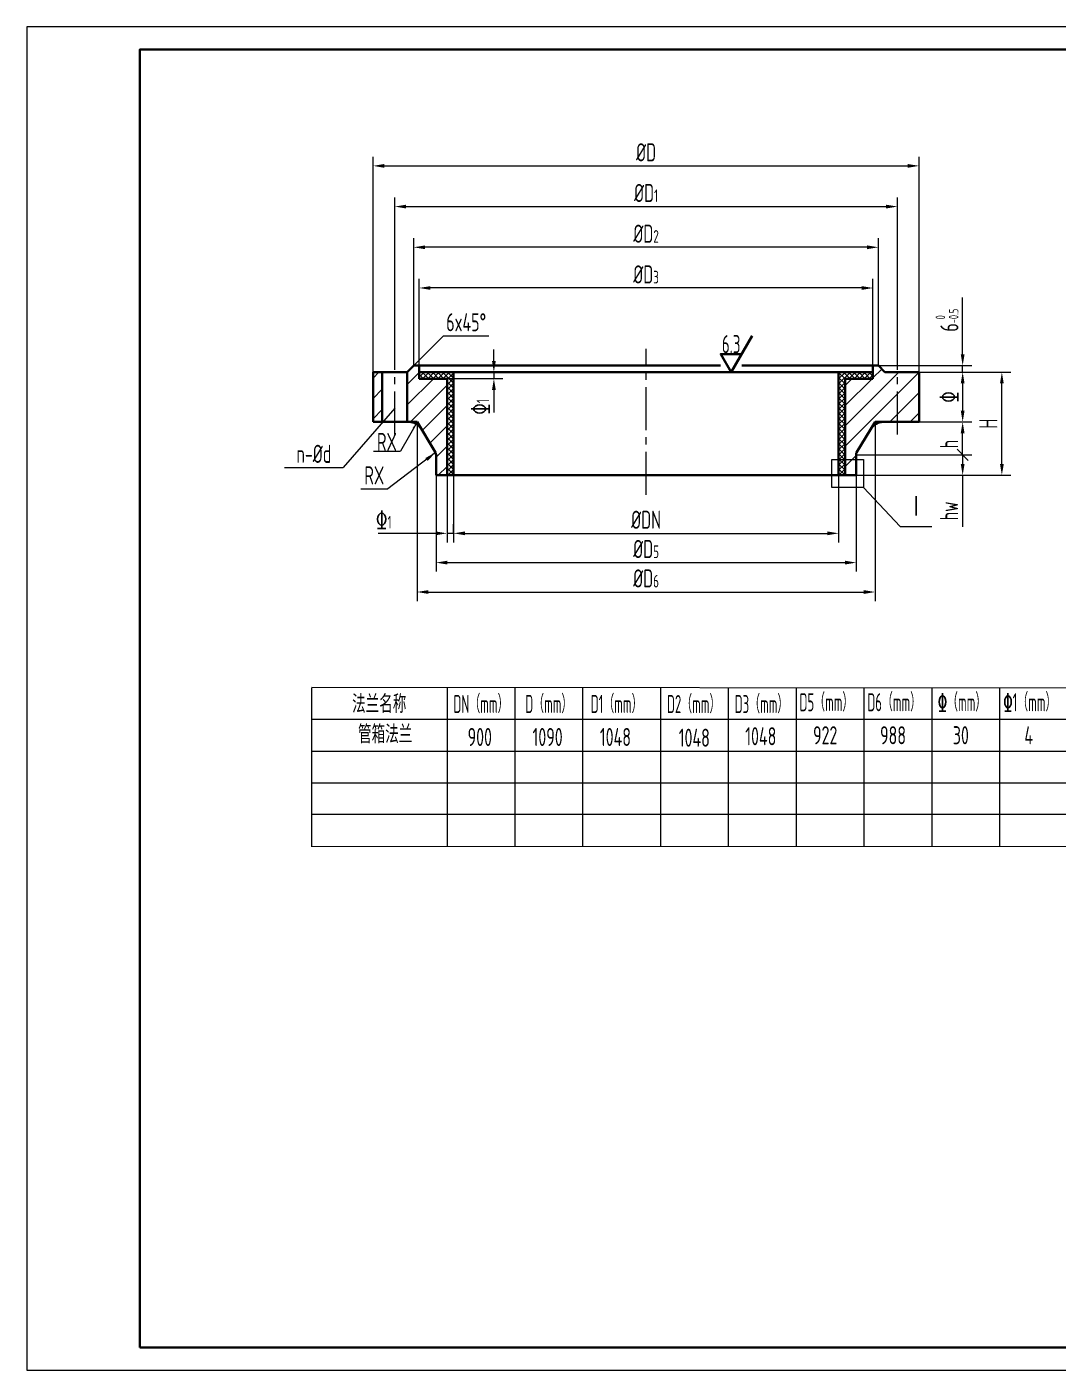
# Model space of a CAD drawing. Header units: millimetres. Extents: x 2286 to 2706, y 1359 to 1656.
# Drawn here: x 2285.6 to 2513.6, y 1359.2 to 1656.2 of the extents above; entities that cross this region are included whole.
import ezdxf
from ezdxf.enums import TextEntityAlignment as Align

# ---------------------------------------------------------------- set-up
doc = ezdxf.new("R2010")
doc.units = ezdxf.units.MM
doc.linetypes.add('CENTER2', pattern=[28.575, 19.05, -3.175, 3.175, -3.175])
doc.linetypes.add('PHANTOM2', pattern=[31.75, 15.875, -3.175, 3.175, -3.175, 3.175, -3.175])
for name, color, linetype, lineweight in [('1粗实线', 7, 'Continuous', 30), ('2细实线', 3, 'Continuous', 18), ('3中心线', 1, 'CENTER2', 18), ('5双点划线', 2, 'PHANTOM2', 20), ('6剖面线', 6, 'Continuous', 20), ('7文本', 2, 'Continuous', 18), ('8标注', 3, 'Continuous', 18), ('9图表', 4, 'Continuous', 18)]:
    doc.layers.add(name, color=color, linetype=linetype, lineweight=lineweight)
doc.styles.add('lanpec', font='bpec_e.shx', dxfattribs={"width": 0.75, "bigfont": 'hztxt.shx'})
doc.styles.add('lanpec-dim', font='bpec_e.shx', dxfattribs={"width": 0.75})
doc.dimstyles.new('lanpec', dxfattribs={"dimtxt": 4, "dimasz": 2.5, "dimexe": 2, "dimexo": 0, "dimgap": 1, "dimtad": 1, "dimrnd": 0.01, "dimdsep": 46, "dimtxsty": 'lanpec', "dimcen": 0, "dimclrd": 256, "dimclre": 256, "dimclrt": 256, "dimadec": 1, "dimazin": 2, "dimtfac": 1, "dimtmove": 0, "dimatfit": 3, "dimfxl": 1, "dimtfill": 1, "dimlwd": -1, "dimlwe": -1, "dimarcsym": 1})
pattern_1 = [(45, (1520.6266, 1443.2155), (-0.561266, 0.561266), []), (135, (1520.6266, 1443.2155), (-0.561266, -0.561266), [])]

# ---------------------------------------------------------------- blocks, each defined once
blk = doc.blocks.new('A3-零部件图-LANPEC-AUTOPRINT')
at = {"layer": '1粗实线'}
blk.add_lwpolyline([(-395, 5), (-5, 5), (-5, 292), (-395, 292)], close=True, dxfattribs=at)
at = {"layer": '9图表'}
blk.add_lwpolyline([(-420, 0), (0, 0), (0, 297), (-420, 297)], close=True, dxfattribs=at)
blk = doc.blocks.new('*D12')
at = {"layer": '8标注', "transparency": 16777216}
for p, q in [((2482.88, 1579.81), (2503.18, 1579.81)), ((2501.18, 1559.51), (2501.18, 1577.31)), ((2468.96, 1557.01), (2503.18, 1557.01))]:
    blk.add_line(p, q, dxfattribs=at)
for points in [[(2500.76, 1577.31), (2501.6, 1577.31), (2501.18, 1579.81)], [(2500.76, 1559.51), (2501.6, 1559.51), (2501.18, 1557.01)]]:
    blk.add_solid(points, dxfattribs=at)
at = {"layer": 'Defpoints', "color": 0, "transparency": 16777216}
for p in [(2482.88, 1579.81), (2501.18, 1579.81), (2468.96, 1557.01)]:
    blk.add_point(p, dxfattribs=at)
at = {"layer": '8标注', "transparency": 16777216, "insert": (2498.18, 1568.41), "char_height": 4, "attachment_point": 5, "rotation": 90, "style": 'lanpec', "bg_fill": 3, "box_fill_scale": 1.1, "bg_fill_color": 256, "bg_fill_true_color": 13158600, "bg_fill_transparency": 0}
blk.add_mtext('H', dxfattribs=at)
blk = doc.blocks.new('*D13')
at = {"layer": '8标注', "transparency": 16777216}
for p, q in [((2371.12, 1581.25), (2371.12, 1609.42)), ((2471.38, 1607.42), (2373.62, 1607.42)), ((2473.88, 1581.25), (2473.88, 1609.42))]:
    blk.add_line(p, q, dxfattribs=at)
for points in [[(2373.62, 1607.83), (2373.62, 1607), (2371.12, 1607.42)], [(2471.38, 1607.83), (2471.38, 1607), (2473.88, 1607.42)]]:
    blk.add_solid(points, dxfattribs=at)
at = {"layer": 'Defpoints', "color": 0, "transparency": 16777216}
for p in [(2371.12, 1607.42), (2371.12, 1581.25), (2473.88, 1581.25)]:
    blk.add_point(p, dxfattribs=at)
at = {"layer": '8标注', "transparency": 16777216, "insert": (2422.5, 1610.42), "char_height": 4, "attachment_point": 5, "style": 'lanpec', "bg_fill": 3, "box_fill_scale": 1.1, "bg_fill_color": 256, "bg_fill_true_color": 13158600, "bg_fill_transparency": 0}
blk.add_mtext('%%CD{\\H0.7x;\\S^ 2;}', dxfattribs=at)
blk = doc.blocks.new('*D14')
at = {"layer": '8标注', "transparency": 16777216}
for p, q in [((2372.32, 1581.25), (2372.32, 1600.42)), ((2470.18, 1598.42), (2374.82, 1598.42)), ((2472.68, 1581.25), (2472.68, 1600.42))]:
    blk.add_line(p, q, dxfattribs=at)
for points in [[(2374.82, 1598.83), (2374.82, 1598), (2372.32, 1598.42)], [(2470.18, 1598.83), (2470.18, 1598), (2472.68, 1598.42)]]:
    blk.add_solid(points, dxfattribs=at)
at = {"layer": 'Defpoints', "color": 0, "transparency": 16777216}
for p in [(2372.32, 1598.42), (2372.32, 1581.25), (2472.68, 1581.25)]:
    blk.add_point(p, dxfattribs=at)
at = {"layer": '8标注', "transparency": 16777216, "insert": (2422.5, 1601.42), "char_height": 4, "attachment_point": 5, "style": 'lanpec', "bg_fill": 3, "box_fill_scale": 1.1, "bg_fill_color": 256, "bg_fill_true_color": 13158600, "bg_fill_transparency": 0}
blk.add_mtext('%%CD{\\H0.7x;\\S^ 3;}', dxfattribs=at)
blk = doc.blocks.new('*D15')
at = {"layer": '8标注', "transparency": 16777216}
for p, q in [((2362.12, 1579.81), (2362.12, 1627.42)), ((2364.62, 1625.42), (2480.38, 1625.42)), ((2482.88, 1579.81), (2482.88, 1627.42))]:
    blk.add_line(p, q, dxfattribs=at)
for points in [[(2364.62, 1625.83), (2364.62, 1625), (2362.12, 1625.42)], [(2480.38, 1625.83), (2480.38, 1625), (2482.88, 1625.42)]]:
    blk.add_solid(points, dxfattribs=at)
at = {"layer": 'Defpoints', "color": 0, "transparency": 16777216}
for p in [(2482.88, 1625.42), (2362.12, 1579.81), (2482.88, 1579.81)]:
    blk.add_point(p, dxfattribs=at)
at = {"layer": '8标注', "transparency": 16777216, "insert": (2422.5, 1628.42), "char_height": 4, "attachment_point": 5, "style": 'lanpec', "bg_fill": 3, "box_fill_scale": 1.1, "bg_fill_color": 256, "bg_fill_true_color": 13158600, "bg_fill_transparency": 0}
blk.add_mtext('%%CD', dxfattribs=at)
blk = doc.blocks.new('*D16')
at = {"layer": '8标注', "transparency": 16777216}
for p, q in [((2366.92, 1582.44), (2366.92, 1618.42)), ((2369.42, 1616.42), (2475.58, 1616.42)), ((2478.08, 1582.02), (2478.08, 1618.42))]:
    blk.add_line(p, q, dxfattribs=at)
for points in [[(2369.42, 1616.83), (2369.42, 1616), (2366.92, 1616.42)], [(2475.58, 1616.83), (2475.58, 1616), (2478.08, 1616.42)]]:
    blk.add_solid(points, dxfattribs=at)
at = {"layer": 'Defpoints', "color": 0, "transparency": 16777216}
for p in [(2478.08, 1616.42), (2366.92, 1582.44), (2478.08, 1582.02)]:
    blk.add_point(p, dxfattribs=at)
at = {"layer": '8标注', "transparency": 16777216, "insert": (2422.5, 1619.42), "char_height": 4, "attachment_point": 5, "style": 'lanpec', "bg_fill": 3, "box_fill_scale": 1.1, "bg_fill_color": 256, "bg_fill_true_color": 13158600, "bg_fill_transparency": 0}
blk.add_mtext('%%CD{\\H0.7x;\\S^ 1;}', dxfattribs=at)
blk = doc.blocks.new('*D17')
at = {"layer": '8标注', "transparency": 16777216}
for p, q in [((2492.51, 1583.75), (2492.51, 1596.35)), ((2473.88, 1581.25), (2494.51, 1581.25)), ((2492.51, 1579.81), (2492.51, 1581.25)), ((2482.88, 1579.81), (2494.51, 1579.81)), ((2492.51, 1577.31), (2492.51, 1574.81))]:
    blk.add_line(p, q, dxfattribs=at)
for points in [[(2492.09, 1583.75), (2492.93, 1583.75), (2492.51, 1581.25)], [(2492.09, 1577.31), (2492.93, 1577.31), (2492.51, 1579.81)]]:
    blk.add_solid(points, dxfattribs=at)
at = {"layer": 'Defpoints', "color": 0, "transparency": 16777216}
for p in [(2473.88, 1581.25), (2492.51, 1581.25), (2482.88, 1579.81)]:
    blk.add_point(p, dxfattribs=at)
at = {"layer": '8标注', "transparency": 16777216, "insert": (2489.06, 1591.3), "char_height": 4, "attachment_point": 5, "rotation": 90, "style": 'lanpec', "bg_fill": 3, "box_fill_scale": 1.1, "bg_fill_color": 256, "bg_fill_true_color": 13158600, "bg_fill_transparency": 0}
blk.add_mtext('6{\\H0.525x;\\S 0^ -0.5;}', dxfattribs=at)
blk = doc.blocks.new('*D18')
at = {"layer": '8标注', "transparency": 16777216}
for p, q in [((2379.92, 1557.01), (2379.92, 1542.17)), ((2465.08, 1557.01), (2465.08, 1542.17)), ((2382.42, 1544.17), (2462.58, 1544.17))]:
    blk.add_line(p, q, dxfattribs=at)
for points in [[(2382.42, 1544.59), (2382.42, 1543.76), (2379.92, 1544.17)], [(2462.58, 1544.59), (2462.58, 1543.76), (2465.08, 1544.17)]]:
    blk.add_solid(points, dxfattribs=at)
at = {"layer": 'Defpoints', "color": 0, "transparency": 16777216}
for p in [(2379.92, 1557.01), (2465.08, 1557.01), (2465.08, 1544.17)]:
    blk.add_point(p, dxfattribs=at)
at = {"layer": '8标注', "transparency": 16777216, "insert": (2422.5, 1547.17), "char_height": 4, "attachment_point": 5, "style": 'lanpec', "bg_fill": 3, "box_fill_scale": 1.1, "bg_fill_color": 256, "bg_fill_true_color": 13158600, "bg_fill_transparency": 0}
blk.add_mtext('%%CDN', dxfattribs=at)
blk = doc.blocks.new('粗糙度')
at = {"layer": '1粗实线'}
blk.add_lwpolyline([(4.62, 8), (0, 0), (-2.31, 4), (2.31, 4)], dxfattribs=at)
at = {"layer": '7文本', "style": 'lanpec', "width": 0.7}
blk.add_attdef('Ra', text='', height=4, dxfattribs=at).set_placement((0, 4.2), align=Align.CENTER)
blk = doc.blocks.new('*D19')
at = {"layer": '8标注', "transparency": 16777216}
for p, q in [((2482.88, 1579.81), (2494.51, 1579.81)), ((2492.51, 1577.31), (2492.51, 1571.31)), ((2482.88, 1568.81), (2494.51, 1568.81))]:
    blk.add_line(p, q, dxfattribs=at)
for points in [[(2492.09, 1577.31), (2492.93, 1577.31), (2492.51, 1579.81)], [(2492.09, 1571.31), (2492.93, 1571.31), (2492.51, 1568.81)]]:
    blk.add_solid(points, dxfattribs=at)
at = {"layer": 'Defpoints', "color": 0, "transparency": 16777216}
for p in [(2482.88, 1579.81), (2482.88, 1568.81), (2492.51, 1568.81)]:
    blk.add_point(p, dxfattribs=at)
at = {"layer": '8标注', "transparency": 16777216, "insert": (2489.46, 1574.31), "char_height": 4, "attachment_point": 5, "rotation": 90, "style": 'lanpec', "bg_fill": 3, "box_fill_scale": 1.1, "bg_fill_color": 256, "bg_fill_true_color": 13158600, "bg_fill_transparency": 0}
blk.add_mtext('\x83', dxfattribs=at)
blk = doc.blocks.new('*D24')
at = {"layer": '8标注', "transparency": 16777216}
for p, q in [((2388.84, 1582.31), (2388.84, 1584.81)), ((2378.48, 1578.37), (2390.84, 1578.37)), ((2379.92, 1579.81), (2390.84, 1579.81)), ((2388.84, 1579.81), (2388.84, 1578.37)), ((2388.84, 1575.87), (2388.84, 1570.87))]:
    blk.add_line(p, q, dxfattribs=at)
for points in [[(2388.42, 1582.31), (2389.26, 1582.31), (2388.84, 1579.81)], [(2388.42, 1575.87), (2389.26, 1575.87), (2388.84, 1578.37)]]:
    blk.add_solid(points, dxfattribs=at)
at = {"layer": 'Defpoints', "color": 0, "transparency": 16777216}
for p in [(2378.48, 1578.37), (2379.92, 1579.81), (2388.84, 1578.37)]:
    blk.add_point(p, dxfattribs=at)
at = {"layer": '8标注', "transparency": 16777216, "insert": (2385.79, 1572.12), "char_height": 4, "attachment_point": 5, "rotation": 90, "style": 'lanpec', "bg_fill": 3, "box_fill_scale": 1.1, "bg_fill_color": 256, "bg_fill_true_color": 13158600, "bg_fill_transparency": 0}
blk.add_mtext('\x83{\\H0.7x;\\S^ 1;}', dxfattribs=at)
blk = doc.blocks.new('*D20')
at = {"layer": '8标注', "transparency": 16777216}
for p, q in [((2371.84, 1568.81), (2371.84, 1529.2)), ((2473.15, 1568.81), (2473.15, 1529.2)), ((2374.34, 1531.2), (2470.65, 1531.2))]:
    blk.add_line(p, q, dxfattribs=at)
for points in [[(2374.34, 1531.61), (2374.34, 1530.78), (2371.84, 1531.2)], [(2470.65, 1531.61), (2470.65, 1530.78), (2473.15, 1531.2)]]:
    blk.add_solid(points, dxfattribs=at)
at = {"layer": 'Defpoints', "color": 0, "transparency": 16777216}
for p in [(2371.84, 1568.81), (2473.15, 1568.81), (2473.15, 1531.2)]:
    blk.add_point(p, dxfattribs=at)
at = {"layer": '8标注', "transparency": 16777216, "insert": (2422.5, 1534.2), "char_height": 4, "attachment_point": 5, "style": 'lanpec', "bg_fill": 3, "box_fill_scale": 1.1, "bg_fill_color": 256, "bg_fill_true_color": 13158600, "bg_fill_transparency": 0}
blk.add_mtext('%%CD{\\H0.7x;\\S^ 6;}', dxfattribs=at)
blk = doc.blocks.new('*D21')
at = {"layer": '8标注', "transparency": 16777216}
for p, q in [((2376.04, 1557.01), (2376.04, 1535.7)), ((2468.96, 1557.01), (2468.96, 1535.7)), ((2378.54, 1537.7), (2466.46, 1537.7))]:
    blk.add_line(p, q, dxfattribs=at)
for points in [[(2378.54, 1538.12), (2378.54, 1537.28), (2376.04, 1537.7)], [(2466.46, 1538.12), (2466.46, 1537.28), (2468.96, 1537.7)]]:
    blk.add_solid(points, dxfattribs=at)
at = {"layer": 'Defpoints', "color": 0, "transparency": 16777216}
for p in [(2376.04, 1557.01), (2468.96, 1557.01), (2468.96, 1537.7)]:
    blk.add_point(p, dxfattribs=at)
at = {"layer": '8标注', "transparency": 16777216, "insert": (2422.5, 1540.7), "char_height": 4, "attachment_point": 5, "style": 'lanpec', "bg_fill": 3, "box_fill_scale": 1.1, "bg_fill_color": 256, "bg_fill_true_color": 13158600, "bg_fill_transparency": 0}
blk.add_mtext('%%CD{\\H0.7x;\\S^ 5;}', dxfattribs=at)
blk = doc.blocks.new('*D25')
at = {"layer": '8标注', "transparency": 16777216}
for p, q in [((2378.48, 1557.01), (2378.48, 1542.17)), ((2379.92, 1544.17), (2379.92, 1546.17)), ((2375.98, 1544.17), (2363.23, 1544.17)), ((2379.92, 1544.17), (2378.48, 1544.17)), ((2382.42, 1544.17), (2384.92, 1544.17))]:
    blk.add_line(p, q, dxfattribs=at)
for points in [[(2375.98, 1544.59), (2375.98, 1543.76), (2378.48, 1544.17)], [(2382.42, 1544.59), (2382.42, 1543.76), (2379.92, 1544.17)]]:
    blk.add_solid(points, dxfattribs=at)
at = {"layer": 'Defpoints', "color": 0, "transparency": 16777216}
for p in [(2378.48, 1557.01), (2378.48, 1544.17), (2379.92, 1544.17)]:
    blk.add_point(p, dxfattribs=at)
at = {"layer": '8标注', "transparency": 16777216, "insert": (2364.48, 1547.22), "char_height": 4, "attachment_point": 5, "style": 'lanpec', "bg_fill": 3, "box_fill_scale": 1.1, "bg_fill_color": 256, "bg_fill_true_color": 13158600, "bg_fill_transparency": 0}
blk.add_mtext('\x83{\\H0.7x;\\S^ 1;}', dxfattribs=at)
blk = doc.blocks.new('_Oblique')
at = {"color": 0, "linetype": 'ByBlock', "lineweight": -2}
blk.add_line((-0.5, -0.5), (0.5, 0.5), dxfattribs=at)
blk = doc.blocks.new('*D22')
at = {"layer": '8标注', "transparency": 16777216}
for p, q in [((2482.88, 1568.81), (2494.51, 1568.81)), ((2492.51, 1561.51), (2492.51, 1566.31)), ((2468.96, 1561.51), (2494.51, 1561.51))]:
    blk.add_line(p, q, dxfattribs=at)
blk.add_solid([(2492.09, 1566.31), (2492.93, 1566.31), (2492.51, 1568.81)], dxfattribs=at)
at = {"layer": 'Defpoints', "color": 0, "transparency": 16777216}
for p in [(2482.88, 1568.81), (2492.51, 1568.81), (2468.96, 1561.51)]:
    blk.add_point(p, dxfattribs=at)
at = {"layer": '8标注', "transparency": 16777216, "xscale": 2.5, "yscale": 2.5, "zscale": 2.5, "rotation": 270}
blk.add_blockref('_Oblique', (2492.51, 1561.51), dxfattribs=at)
at = {"layer": '8标注', "transparency": 16777216, "insert": (2489.51, 1563.91), "char_height": 4, "attachment_point": 5, "rotation": 90, "style": 'lanpec', "bg_fill": 3, "box_fill_scale": 1.1, "bg_fill_color": 256, "bg_fill_true_color": 13158600, "bg_fill_transparency": 0}
blk.add_mtext('h', dxfattribs=at)
blk = doc.blocks.new('*D23')
at = {"layer": '8标注', "transparency": 16777216}
for p, q in [((2482.88, 1561.51), (2494.51, 1561.51)), ((2492.51, 1561.51), (2492.51, 1559.51)), ((2468.96, 1557.01), (2494.51, 1557.01)), ((2492.51, 1557.01), (2492.51, 1545.62))]:
    blk.add_line(p, q, dxfattribs=at)
blk.add_solid([(2492.09, 1559.51), (2492.93, 1559.51), (2492.51, 1557.01)], dxfattribs=at)
at = {"layer": 'Defpoints', "color": 0, "transparency": 16777216}
for p in [(2482.88, 1561.51), (2492.51, 1561.51), (2468.96, 1557.01)]:
    blk.add_point(p, dxfattribs=at)
at = {"layer": '8标注', "transparency": 16777216, "xscale": 2.5, "yscale": 2.5, "zscale": 2.5, "rotation": 90}
blk.add_blockref('_Oblique', (2492.51, 1561.51), dxfattribs=at)
at = {"layer": '8标注', "transparency": 16777216, "insert": (2489.51, 1549.12), "char_height": 4, "attachment_point": 5, "rotation": 90, "style": 'lanpec', "bg_fill": 3, "box_fill_scale": 1.1, "bg_fill_color": 256, "bg_fill_true_color": 13158600, "bg_fill_transparency": 0}
blk.add_mtext('hw', dxfattribs=at)

msp = doc.modelspace()

# ---------------------------------------------------------------- linework, layer by layer
at = {"layer": '1粗实线', "ltscale": 0.5}
for p, q in [((2371.842, 1568.805), (2362.119, 1568.805)), ((2375.93, 1562.024), (2371.842, 1568.805)), ((2376.039, 1557.008), (2376.039, 1561.514))]:
    msp.add_line(p, q, dxfattribs=at)
for centre, radius, start, end in [((2370.148, 1565.805), 3, 31.0837, 90), ((2374.789, 1561.514), 1.25, 0, 24.08949)]:
    msp.add_arc(centre, radius, start, end, dxfattribs=at)
at = {"layer": '2细实线', "ltscale": 0.5}
for p, q in [((2362.19, 1562.329), (2368.19, 1562.329)), ((2342.544, 1558.74), (2355.544, 1558.74)), ((2359.398, 1553.993), (2365.398, 1553.993)), ((2359.398, 1553.993), (2365.398, 1553.993))]:
    msp.add_line(p, q, dxfattribs=at)
at = {"layer": '8标注', "ltscale": 0.5}
for p, q in [((2366.919, 1571.855), (2355.544, 1558.74)), ((2478.704, 1545.7), (2470.602, 1554.315)), ((2478.704, 1545.7), (2485.704, 1545.7))]:
    msp.add_line(p, q, dxfattribs=at)
at = {"layer": '8标注'}
msp.add_line((2370.148, 1565.805), (2368.19, 1562.329), dxfattribs=at)
at = {"layer": '9图表', "color": 4, "ltscale": 0.5}
for p, q in [((2665.85, 1509.875), (2348.475, 1510.06)), ((2348.479, 1509.948), (2348.479, 1474.948)), ((2378.479, 1509.948), (2378.479, 1474.948)), ((2393.479, 1509.948), (2393.479, 1474.948)), ((2408.479, 1474.948), (2408.479, 1509.948)), ((2425.686, 1510.073), (2425.686, 1475.073)), ((2440.686, 1510.073), (2440.686, 1475.073)), ((2455.686, 1510.073), (2455.686, 1475.073)), ((2470.686, 1510.073), (2470.686, 1475.073)), ((2485.686, 1510.073), (2485.686, 1475.073)), ((2500.686, 1510.073), (2500.686, 1475.073)), ((2348.478, 1503.071), (2665.85, 1503.071)), ((2348.45, 1496.021), (2665.85, 1496.021)), ((2348.45, 1489.043), (2665.85, 1489.043)), ((2348.481, 1482.065), (2665.85, 1482.065)), ((2348.456, 1475.036), (2665.85, 1474.875))]:
    msp.add_line(p, q, dxfattribs=at)

# ---------------------------------------------------------------- block references
msp.add_blockref('A3-零部件图-LANPEC-AUTOPRINT', (2705.557, 1359.154))
msp.add_blockref('A3-零部件图-LANPEC-AUTOPRINT', (2705.557, 1359.154))

# ---------------------------------------------------------------- texts
at = {"layer": '7文本', "style": 'lanpec', "width": 0.75}
for s, height, p in [('RX', 4, (2365.19, 1562.376)), ('n-%%Cd', 4, (2349.044, 1559.74)), ('RX', 4, (2362.398, 1554.993)), ('RX', 4, (2362.398, 1554.993)), ('Ⅰ', 5, (2482.204, 1547.567))]:
    msp.add_text(s, height=height, dxfattribs=at).set_placement(p, align=Align.CENTER)
at = {"layer": '7文本', "color": 4, "style": 'lanpec'}
for s, width, p in [('法兰名称', 0.75, (2363.479, 1506.448)), ('DN（mm）', 0.6, (2385.979, 1506.448)), ('D（mm）', 0.6, (2400.979, 1506.448)), ('D1（mm）', 0.6, (2415.979, 1506.448)), ('D2（mm）', 0.6, (2433.02, 1506.415)), ('D3（mm）', 0.6, (2448.02, 1506.415)), ('D5（mm）', 0.6, (2462.37, 1506.832)), ('D6（mm）', 0.6, (2477.37, 1506.832)), ('%%131（mm）', 0.6, (2492.37, 1506.832)), ('%%1311（mm）', 0.6, (2507.37, 1506.832))]:
    msp.add_text(s, height=4, dxfattribs=dict(at, width=width)).set_placement(p, align=Align.MIDDLE_CENTER)
at = {"layer": '7文本', "style": 'lanpec', "width": 0.75}
for s, p in [('管箱法兰', (2364.8, 1499.761)), ('900', (2385.722, 1499.142)), ('1090', (2400.722, 1499.142)), ('1048', (2415.722, 1499.142)), ('1048', (2433.163, 1498.985)), ('1048', (2447.869, 1499.308)), ('922', (2462.113, 1499.525)), ('988', (2477.113, 1499.525)), ('30', (2492.113, 1499.525)), ('4', (2507.113, 1499.525))]:
    msp.add_text(s, height=4, dxfattribs=at).set_placement(p, align=Align.MIDDLE_CENTER)

# ---------------------------------------------------------------- leaders
at = {"layer": '8标注'}
for points, override in [([(2371.623, 1568.418), (2370.148, 1565.805)], {"dimasz": 1.2, "dimgap": 1.75, "dimtad": 0}), ([(2375.93, 1562.024), (2365.398, 1553.993)], {"dimgap": 1.75, "dimtad": 0}), ([(2375.93, 1562.024), (2365.398, 1553.993)], {"dimgap": 1.75, "dimtad": 0})]:
    msp.add_leader(points, dimstyle='lanpec', override=override, dxfattribs=at)

# ---------------------------------------------------------------- next in the draw order: dimensions: what is measured, and where the dimension line sits
dim = msp.add_linear_dim(base=(2501.179, 1579.808), p1=(2468.957, 1557.008), p2=(2482.877, 1579.808), angle=270, text='H', dimstyle='lanpec', dxfattribs=at)
dim.commit()
dim.dimension.update_dxf_attribs({"geometry": '*D12', "text_midpoint": (2498.179, 1568.408)})

# ---------------------------------------------------------------- next in the draw order: linework, layer by layer
at = {"layer": '1粗实线', "ltscale": 0.5}
for p, q in [((2469.066, 1562.024), (2473.154, 1568.805)), ((2473.154, 1568.805), (2482.877, 1568.805)), ((2468.957, 1557.008), (2468.957, 1561.514)), ((2468.957, 1557.008), (2376.039, 1557.008))]:
    msp.add_line(p, q, dxfattribs=at)
for centre, radius, start, end in [((2474.849, 1565.805), 3, 90, 148.9163), ((2470.207, 1561.514), 1.25, 155.91051, 180)]:
    msp.add_arc(centre, radius, start, end, dxfattribs=at)
at = {"layer": '5双点划线', "ltscale": 0.5}
msp.add_lwpolyline([(2470.602, 1554.315), (2463.56, 1554.315), (2463.56, 1560.532), (2470.602, 1560.532)], close=True, dxfattribs=at)

# ---------------------------------------------------------------- next in the draw order: dimensions: what is measured, and where the dimension line sits
at = {"layer": '8标注'}
dim = msp.add_linear_dim(base=(2371.119, 1607.416), p1=(2473.877, 1581.248), p2=(2371.119, 1581.248), text='%%CD{\\H0.7x;\\S^ 2;}', dimstyle='lanpec', dxfattribs=at)
dim.commit()
dim.dimension.update_dxf_attribs({"geometry": '*D13', "text_midpoint": (2422.498, 1610.416)})

# ---------------------------------------------------------------- next in the draw order: dimensions: what is measured, and where the dimension line sits
dim = msp.add_linear_dim(base=(2372.319, 1598.416), p1=(2472.677, 1581.248), p2=(2372.319, 1581.248), text='%%CD{\\H0.7x;\\S^ 3;}', dimstyle='lanpec', dxfattribs=at)
dim.commit()
dim.dimension.update_dxf_attribs({"geometry": '*D14', "text_midpoint": (2422.498, 1601.416)})

# ---------------------------------------------------------------- next in the draw order: dimensions: what is measured, and where the dimension line sits
dim = msp.add_linear_dim(base=(2482.877, 1625.416), p1=(2362.119, 1579.808), p2=(2482.877, 1579.808), text='%%CD', dimstyle='lanpec', dxfattribs=at)
dim.commit()
dim.dimension.update_dxf_attribs({"geometry": '*D15', "text_midpoint": (2422.498, 1628.416)})

# ---------------------------------------------------------------- next in the draw order: hatches: boundary and pattern name
at = {"layer": '6剖面线'}
h = msp.add_hatch(dxfattribs=at)
h.set_pattern_fill('ANSI37', color=256, scale=0.25, style=0)
h.set_pattern_definition(pattern_1)
h.paths.add_polyline_path([(2466.517, 1578.368), (2472.677, 1578.368), (2472.677, 1579.808), (2465.077, 1579.808), (2465.077, 1557.008), (2466.517, 1557.008)])

# ---------------------------------------------------------------- next in the draw order: linework, layer by layer
at = {"layer": '1粗实线', "ltscale": 0.5}
for p, q in [((2362.119, 1568.805), (2362.119, 1579.808)), ((2362.119, 1579.808), (2369.679, 1579.808)), ((2364.159, 1579.808), (2364.159, 1568.805)), ((2369.679, 1579.808), (2369.679, 1568.805)), ((2372.319, 1579.808), (2472.677, 1579.808)), ((2372.319, 1578.368), (2372.319, 1579.808)), ((2465.077, 1557.008), (2465.077, 1579.808))]:
    msp.add_line(p, q, dxfattribs=at)
at = {"layer": '1粗实线'}
msp.add_line((2372.319, 1578.368), (2378.479, 1578.368), dxfattribs=at)

# ---------------------------------------------------------------- next in the draw order: dimensions: what is measured, and where the dimension line sits
at = {"layer": '8标注'}
dim = msp.add_linear_dim(base=(2478.077, 1616.416), p1=(2366.919, 1582.444), p2=(2478.077, 1582.022), text='%%CD{\\H0.7x;\\S^ 1;}', dimstyle='lanpec', dxfattribs=at)
dim.commit()
dim.dimension.update_dxf_attribs({"geometry": '*D16', "text_midpoint": (2422.498, 1619.416)})

# ---------------------------------------------------------------- next in the draw order: hatches: boundary and pattern name
at = {"layer": '6剖面线'}
h = msp.add_hatch(dxfattribs=at)
h.set_pattern_fill('ANSI31', color=256, style=0)
h.set_pattern_definition([(45, (2374.8015, 1573.221), (-2.24506, 2.24506), [])])
h.paths.add_polyline_path([(2378.479, 1578.368), (2372.319, 1578.368), (2372.319, 1579.808), (2372.319, 1581.248), (2371.119, 1581.248), (2369.679, 1579.808), (2369.679, 1568.805), (2371.842, 1568.805), (2375.93, 1562.024, -0.1054991), (2376.039, 1561.514), (2376.039, 1557.008), (2378.479, 1557.008)])
h.paths.add_polyline_path([(2362.119, 1568.805), (2364.159, 1568.805), (2364.159, 1579.808), (2362.119, 1579.808)])

# ---------------------------------------------------------------- next in the draw order: linework, layer by layer
at = {"layer": '1粗实线', "ltscale": 0.5}
for p, q in [((2369.679, 1579.808), (2371.119, 1581.248)), ((2371.119, 1581.248), (2438.979, 1581.248)), ((2372.319, 1581.248), (2372.319, 1579.808))]:
    msp.add_line(p, q, dxfattribs=at)
at = {"layer": '2细实线', "ltscale": 0.5}
msp.add_line((2377.718, 1587.847), (2387.718, 1587.847), dxfattribs=at)
at = {"layer": '3中心线', "ltscale": 0.5}
for p, q in [((2422.498, 1552.7), (2422.498, 1584.997)), ((2366.919, 1566.016), (2366.919, 1582.444))]:
    msp.add_line(p, q, dxfattribs=at)
at = {"layer": '8标注', "ltscale": 0.5}
msp.add_line((2377.718, 1587.847), (2371.119, 1581.248), dxfattribs=at)

# ---------------------------------------------------------------- next in the draw order: block references
at = {"layer": '8标注'}
msp.add_blockref('粗糙度', (2441.311, 1579.808), dxfattribs=at).add_auto_attribs({'Ra': '6.3'})

# ---------------------------------------------------------------- next in the draw order: texts
at = {"layer": '7文本', "style": 'lanpec-dim', "width": 0.75}
msp.add_text('6x45°', height=4, dxfattribs=at).set_placement((2382.718, 1588.847), align=Align.CENTER)

# ---------------------------------------------------------------- next in the draw order: dimensions: what is measured, and where the dimension line sits
at = {"layer": '8标注'}
dim = msp.add_linear_dim(base=(2492.509, 1581.248), p1=(2482.877, 1579.808), p2=(2473.877, 1581.248), angle=270, text='6{\\H0.525x;\\S 0^ -0.5;}', dimstyle='lanpec', dxfattribs=at)
dim.commit()
dim.dimension.update_dxf_attribs({"geometry": '*D17', "text_midpoint": (2492.509, 1591.301), "dimtype": 160})

# ---------------------------------------------------------------- next in the draw order: hatches: boundary and pattern name
at = {"layer": '6剖面线'}
h = msp.add_hatch(dxfattribs=at)
h.set_pattern_fill('ANSI31', color=256, style=0)
h.set_pattern_definition([(45, (2471.4404, 1572.8338), (-2.24506, 2.24506), [])])
h.paths.add_polyline_path([(2478.077, 1579.808), (2475.317, 1579.808), (2473.877, 1581.248), (2472.677, 1581.248), (2472.677, 1579.808), (2472.677, 1578.368), (2466.517, 1578.368), (2466.517, 1557.008), (2468.957, 1557.008), (2468.957, 1561.514, -0.1054991), (2469.066, 1562.024), (2473.154, 1568.805), (2478.077, 1568.805)])
h.paths.add_polyline_path([(2482.877, 1579.808), (2478.077, 1579.808), (2478.077, 1568.805), (2482.877, 1568.805)])

# ---------------------------------------------------------------- next in the draw order: linework, layer by layer
at = {"layer": '1粗实线', "ltscale": 0.5}
for p, q in [((2473.877, 1581.248), (2443.642, 1581.248)), ((2472.677, 1581.248), (2472.677, 1579.808)), ((2475.317, 1579.808), (2473.877, 1581.248)), ((2472.677, 1578.368), (2472.677, 1579.808)), ((2482.877, 1579.808), (2475.317, 1579.808)), ((2482.877, 1568.805), (2482.877, 1579.808))]:
    msp.add_line(p, q, dxfattribs=at)
at = {"layer": '1粗实线'}
msp.add_line((2472.677, 1578.368), (2466.517, 1578.368), dxfattribs=at)
at = {"layer": '3中心线', "ltscale": 0.5}
msp.add_line((2478.077, 1566.016), (2478.077, 1582.444), dxfattribs=at)

# ---------------------------------------------------------------- next in the draw order: dimensions: what is measured, and where the dimension line sits
at = {"layer": '8标注'}
dim = msp.add_linear_dim(base=(2492.509, 1568.805), p1=(2482.877, 1579.808), p2=(2482.877, 1568.805), angle=90, text='\x83', dimstyle='lanpec', dxfattribs=at)
dim.commit()
dim.dimension.update_dxf_attribs({"geometry": '*D19', "text_midpoint": (2489.464, 1574.307)})
dim = msp.add_linear_dim(base=(2465.077, 1544.174), p1=(2379.919, 1557.008), p2=(2465.077, 1557.008), text='%%CDN', dimstyle='lanpec', dxfattribs=at)
dim.commit()
dim.dimension.update_dxf_attribs({"geometry": '*D18', "text_midpoint": (2422.498, 1547.174)})

# ---------------------------------------------------------------- next in the draw order: linework, layer by layer
at = {"layer": '1粗实线', "ltscale": 0.5}
for p, q in [((2378.479, 1557.008), (2378.479, 1578.368)), ((2379.919, 1557.008), (2379.919, 1579.808)), ((2466.517, 1557.008), (2466.517, 1578.368))]:
    msp.add_line(p, q, dxfattribs=at)

# ---------------------------------------------------------------- next in the draw order: dimensions: what is measured, and where the dimension line sits
at = {"layer": '8标注'}
dim = msp.add_linear_dim(base=(2388.839, 1578.368), p1=(2379.919, 1579.808), p2=(2378.479, 1578.368), angle=90, text='\x83{\\H0.7x;\\S^ 1;}', dimstyle='lanpec', dxfattribs=at)
dim.commit()
dim.dimension.update_dxf_attribs({"geometry": '*D24', "text_midpoint": (2385.795, 1572.118)})

# ---------------------------------------------------------------- next in the draw order: hatches: boundary and pattern name
at = {"layer": '6剖面线'}
h = msp.add_hatch(dxfattribs=at)
h.set_pattern_fill('ANSI37', color=256, scale=0.25, style=0)
h.set_pattern_definition(pattern_1)
h.paths.add_polyline_path([(2378.479, 1578.368), (2372.319, 1578.368), (2372.319, 1579.808), (2379.919, 1579.808), (2379.919, 1557.008), (2378.479, 1557.008)])

# ---------------------------------------------------------------- next in the draw order: dimensions: what is measured, and where the dimension line sits
at = {"layer": '8标注'}
dim = msp.add_linear_dim(base=(2473.154, 1531.197), p1=(2371.842, 1568.805), p2=(2473.154, 1568.805), text='%%CD{\\H0.7x;\\S^ 6;}', dimstyle='lanpec', dxfattribs=at)
dim.commit()
dim.dimension.update_dxf_attribs({"geometry": '*D20', "text_midpoint": (2422.498, 1534.197)})

# ---------------------------------------------------------------- next in the draw order: dimensions: what is measured, and where the dimension line sits
at = {"layer": '8标注', "color": 1}
dim = msp.add_linear_dim(base=(2492.509, 1568.805), p1=(2468.957, 1561.514), p2=(2482.877, 1568.805), angle=270, text='h', dimstyle='lanpec', override={"dimblk1": 'Oblique', "dimsah": 1}, dxfattribs=at)
dim.commit()
dim.dimension.update_dxf_attribs({"geometry": '*D22', "text_midpoint": (2489.509, 1563.91)})
at = {"layer": '8标注'}
dim = msp.add_linear_dim(base=(2468.957, 1537.698), p1=(2376.039, 1557.008), p2=(2468.957, 1557.008), text='%%CD{\\H0.7x;\\S^ 5;}', dimstyle='lanpec', dxfattribs=at)
dim.commit()
dim.dimension.update_dxf_attribs({"geometry": '*D21', "text_midpoint": (2422.498, 1540.698)})

# ---------------------------------------------------------------- next in the draw order: dimensions: what is measured, and where the dimension line sits
at = {"layer": '8标注', "color": 1}
dim = msp.add_linear_dim(base=(2492.509, 1561.514), p1=(2468.957, 1557.008), p2=(2482.877, 1561.514), angle=270, text='hw', dimstyle='lanpec', override={"dimblk2": 'Oblique', "dimsah": 1}, dxfattribs=at)
dim.commit()
dim.dimension.update_dxf_attribs({"geometry": '*D23', "text_midpoint": (2492.509, 1549.119), "dimtype": 160})
at = {"layer": '8标注'}
dim = msp.add_linear_dim(base=(2378.479, 1544.174), p1=(2379.919, 1544.174), p2=(2378.479, 1557.008), text='\x83{\\H0.7x;\\S^ 1;}', dimstyle='lanpec', dxfattribs=at)
dim.commit()
dim.dimension.update_dxf_attribs({"geometry": '*D25', "text_midpoint": (2364.479, 1544.174), "dimtype": 160})

doc.saveas('drawing.dxf')
